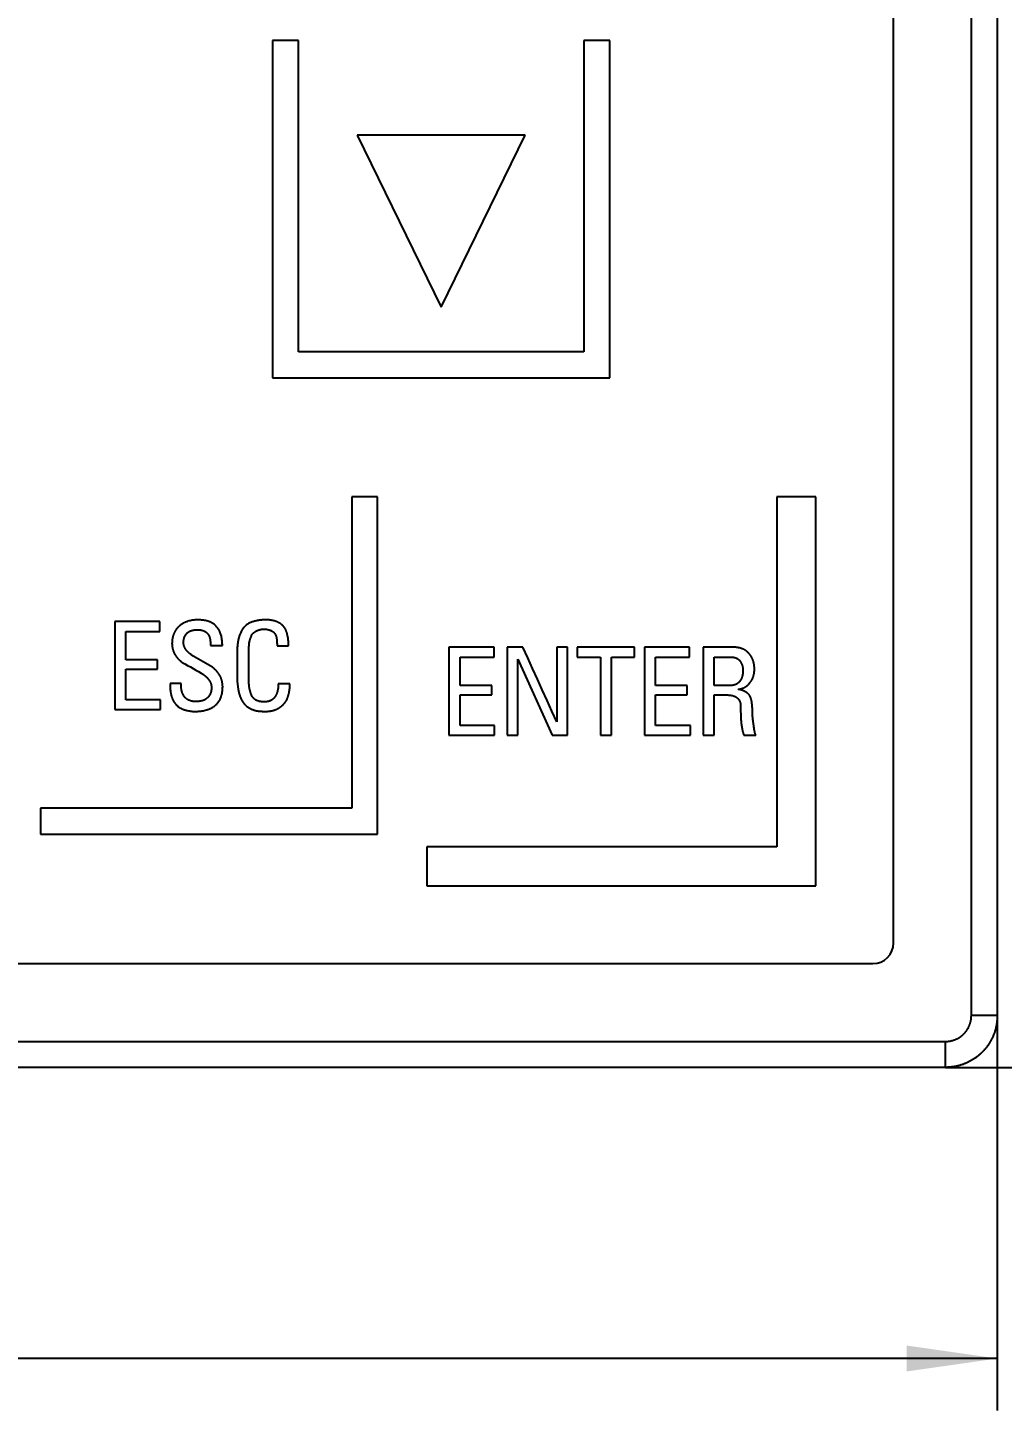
# Model space of a CAD drawing. Extents: x 0 to 594, y 0 to 420.
# Drawn here: x 252.6 to 290.2, y 218.3 to 271.6 of the extents above; entities that cross this region are included whole.
import ezdxf
from ezdxf.enums import TextEntityAlignment as Align

# ---------------------------------------------------------------- set-up
doc = ezdxf.new("R2010")
doc.units = 0
doc.header["$LTSCALE"] = 32.67
for name, color, linetype in [('10000_FRONT', 7, 'CONTINUOUS'), ('10100_DIM_FRONT', 7, 'CONTINUOUS'), ('10500_FRONT_LABELING', 7, 'CONTINUOUS')]:
    doc.layers.add(name, color=color, linetype=linetype)
doc.dimstyles.get("Standard").update_dxf_attribs({"dimtxt": 2.5, "dimasz": 2.5, "dimexe": 1.25, "dimexo": 0.625, "dimtad": 1, "dimcen": 2.5, "dimazin": 3, "dimtfac": 1, "dimtmove": 0, "dimatfit": 3})

# ---------------------------------------------------------------- blocks, each defined once
blk = doc.blocks.new('*D0')
at = {"layer": '10100_DIM_FRONT', "color": 7, "linetype": 'CONTINUOUS'}
for p, q in [((161.826, 233.52), (161.826, 218.291)), ((290.026, 233.52), (290.026, 218.291)), ((161.826, 220.291), (225.926, 220.291)), ((290.026, 220.291), (225.926, 220.291))]:
    blk.add_line(p, q, dxfattribs=at)
for points in [[(165.326, 220.791), (161.826, 220.291), (165.326, 219.791)], [(286.526, 219.791), (290.026, 220.291), (286.526, 220.791)]]:
    blk.add_solid(points, dxfattribs=at)
blk.add_text('128,2', height=3.5, dxfattribs=at).set_placement((221.236, 221.166), (233.486, 221.166), align=Align.FIT)
blk = doc.blocks.new('*D1')
at = {"layer": '10100_DIM_FRONT', "color": 7, "linetype": 'CONTINUOUS'}
for p, q in [((288.034, 317.52), (309.313, 317.52)), ((307.313, 317.52), (307.313, 274.52)), ((307.313, 231.52), (307.313, 274.52)), ((288.034, 231.52), (309.313, 231.52))]:
    blk.add_line(p, q, dxfattribs=at)
for points in [[(307.813, 314.02), (307.313, 317.52), (306.813, 314.02)], [(306.813, 235.02), (307.313, 231.52), (307.813, 235.02)]]:
    blk.add_solid(points, dxfattribs=at)
blk.add_text('86', height=3.5, rotation=90, dxfattribs=at).set_placement((306.438, 271.5), (306.438, 277), align=Align.FIT)

msp = doc.modelspace()

# ---------------------------------------------------------------- linework, layer by layer
at = {"layer": '10000_FRONT', "color": 7, "linetype": 'CONTINUOUS'}
for p, q in [((289.026, 233.52), (289.026, 315.52)), ((290.026, 315.52), (290.026, 233.52)), ((286.026, 236.32), (286.026, 312.72)), ((262.076, 271.12), (262.076, 258.12)), ((263.076, 271.12), (262.076, 271.12)), ((263.076, 259.12), (263.076, 271.12)), ((274.076, 271.12), (274.076, 259.12)), ((275.076, 271.12), (274.076, 271.12)), ((275.076, 258.12), (275.076, 271.12)), ((265.341, 267.47), (268.576, 260.84)), ((271.811, 267.47), (265.341, 267.47)), ((268.576, 260.84), (271.811, 267.47)), ((274.076, 259.12), (263.076, 259.12)), ((262.076, 258.12), (275.076, 258.12)), ((265.126, 253.52), (265.126, 241.52)), ((266.126, 253.52), (265.126, 253.52)), ((266.126, 240.52), (266.126, 253.52)), ((281.526, 253.52), (281.526, 240.02)), ((283.026, 253.52), (281.526, 253.52)), ((283.026, 238.52), (283.026, 253.52)), ((253.126, 241.52), (253.126, 240.52)), ((265.126, 241.52), (253.126, 241.52)), ((253.126, 240.52), (266.126, 240.52)), ((268.026, 240.02), (268.026, 238.52)), ((281.526, 240.02), (268.026, 240.02)), ((268.026, 238.52), (283.026, 238.52)), ((166.626, 235.52), (285.226, 235.52)), ((290.026, 233.52), (289.026, 233.52)), ((163.818, 232.52), (288.034, 232.52)), ((288.034, 231.52), (288.034, 232.52)), ((288.034, 231.52), (163.818, 231.52))]:
    msp.add_line(p, q, dxfattribs=at)
for points in [[(290.026, 233.52), (290.026, 233.493), (290.026, 233.467), (290.025, 233.44), (290.023, 233.414), (290.022, 233.387), (290.02, 233.361), (290.018, 233.335), (290.015, 233.308), (290.012, 233.282), (290.009, 233.256), (290.005, 233.23), (290.001, 233.204), (289.997, 233.178), (289.992, 233.152), (289.987, 233.126), (289.982, 233.1), (289.976, 233.074), (289.97, 233.048), (289.964, 233.022), (289.957, 232.996), (289.95, 232.971), (289.943, 232.946), (289.935, 232.92), (289.927, 232.895), (289.919, 232.87), (289.91, 232.846), (289.901, 232.821), (289.892, 232.796), (289.882, 232.772), (289.872, 232.748), (289.862, 232.724), (289.852, 232.7), (289.841, 232.676), (289.83, 232.652), (289.818, 232.628), (289.806, 232.605), (289.794, 232.582), (289.782, 232.558), (289.769, 232.535), (289.756, 232.512), (289.742, 232.489), (289.729, 232.467), (289.715, 232.444), (289.7, 232.422), (289.686, 232.4), (289.671, 232.378), (289.656, 232.356), (289.64, 232.335), (289.625, 232.314), (289.609, 232.293), (289.592, 232.272), (289.576, 232.252), (289.559, 232.232), (289.542, 232.212), (289.525, 232.192), (289.508, 232.172), (289.49, 232.153), (289.472, 232.134), (289.454, 232.115), (289.435, 232.097), (289.416, 232.078), (289.397, 232.06), (289.378, 232.042), (289.358, 232.024), (289.339, 232.007), (289.319, 231.99), (289.298, 231.973), (289.278, 231.956), (289.257, 231.94), (289.236, 231.923), (289.215, 231.908), (289.193, 231.892), (289.172, 231.877), (289.15, 231.862), (289.128, 231.847), (289.106, 231.833), (289.084, 231.819), (289.062, 231.805), (289.039, 231.792), (289.016, 231.779), (288.993, 231.766), (288.97, 231.754), (288.947, 231.741), (288.924, 231.729), (288.9, 231.718), (288.877, 231.707), (288.853, 231.696), (288.829, 231.685), (288.804, 231.675), (288.78, 231.665), (288.755, 231.655), (288.731, 231.645), (288.706, 231.636), (288.681, 231.628), (288.656, 231.619), (288.63, 231.611), (288.605, 231.603), (288.58, 231.596), (288.554, 231.589), (288.529, 231.582), (288.503, 231.576), (288.478, 231.57), (288.452, 231.564), (288.427, 231.559), (288.401, 231.554), (288.375, 231.549), (288.349, 231.545), (288.323, 231.541), (288.297, 231.537), (288.271, 231.534), (288.245, 231.531), (288.219, 231.528), (288.193, 231.526), (288.167, 231.524), (288.14, 231.523), (288.114, 231.521), (288.087, 231.52), (288.061, 231.52), (288.034, 231.52)], [(288.034, 232.52), (288.048, 232.52), (288.062, 232.52), (288.075, 232.521), (288.089, 232.521), (288.103, 232.522), (288.116, 232.523), (288.13, 232.524), (288.143, 232.526), (288.157, 232.527), (288.17, 232.529), (288.184, 232.531), (288.197, 232.533), (288.21, 232.535), (288.224, 232.538), (288.237, 232.541), (288.25, 232.543), (288.263, 232.547), (288.276, 232.55), (288.29, 232.553), (288.303, 232.557), (288.316, 232.561), (288.329, 232.564), (288.342, 232.569), (288.355, 232.573), (288.368, 232.578), (288.381, 232.582), (288.393, 232.587), (288.406, 232.592), (288.419, 232.597), (288.431, 232.603), (288.444, 232.608), (288.456, 232.614), (288.468, 232.62), (288.48, 232.626), (288.492, 232.632), (288.504, 232.638), (288.516, 232.645), (288.528, 232.652), (288.54, 232.658), (288.551, 232.665), (288.563, 232.673), (288.574, 232.68), (288.585, 232.687), (288.597, 232.695), (288.608, 232.703), (288.619, 232.711), (288.63, 232.719), (288.641, 232.727), (288.652, 232.736), (288.662, 232.744), (288.673, 232.753), (288.683, 232.762), (288.693, 232.771), (288.703, 232.78), (288.713, 232.789), (288.723, 232.799), (288.733, 232.808), (288.742, 232.818), (288.752, 232.828), (288.761, 232.838), (288.77, 232.848), (288.779, 232.858), (288.788, 232.868), (288.797, 232.878), (288.805, 232.889), (288.814, 232.9), (288.822, 232.91), (288.83, 232.921), (288.838, 232.932), (288.846, 232.943), (288.854, 232.955), (288.861, 232.966), (288.869, 232.977), (288.876, 232.989), (288.883, 233.001), (288.89, 233.013), (288.897, 233.024), (288.903, 233.036), (288.91, 233.048), (288.916, 233.06), (288.922, 233.072), (288.928, 233.085), (288.934, 233.097), (288.939, 233.109), (288.945, 233.122), (288.95, 233.134), (288.955, 233.147), (288.96, 233.159), (288.965, 233.172), (288.969, 233.185), (288.974, 233.198), (288.978, 233.211), (288.982, 233.224), (288.986, 233.237), (288.99, 233.25), (288.993, 233.263), (288.997, 233.276), (289, 233.289), (289.003, 233.303), (289.006, 233.316), (289.008, 233.33), (289.011, 233.343), (289.013, 233.357), (289.015, 233.37), (289.017, 233.384), (289.019, 233.397), (289.02, 233.411), (289.022, 233.424), (289.023, 233.438), (289.024, 233.451), (289.025, 233.465), (289.025, 233.479), (289.026, 233.492), (289.026, 233.506), (289.026, 233.52)]]:
    msp.add_lwpolyline(points, dxfattribs=at)
msp.add_arc((285.226, 236.32), 0.8, 270, 360, dxfattribs=at)
at = {"layer": '10500_FRONT_LABELING', "color": 7, "linetype": 'CONTINUOUS'}
for p, q in [((255.984, 248.715), (255.984, 245.324)), ((257.723, 248.715), (255.984, 248.715)), ((257.723, 248.334), (257.723, 248.715)), ((256.415, 247.242), (256.415, 248.334)), ((256.415, 248.334), (257.723, 248.334)), ((259.679, 247.788), (260.136, 247.788)), ((260.708, 247.547), (260.708, 246.594)), ((261.152, 246.543), (261.152, 247.445)), ((262.245, 247.775), (262.689, 247.775)), ((268.874, 247.724), (268.874, 244.334)), ((270.614, 247.724), (268.874, 247.724)), ((270.614, 247.344), (270.614, 247.724)), ((271.122, 247.724), (271.122, 244.334)), ((271.731, 247.724), (271.122, 247.724)), ((273.04, 247.724), (273.04, 244.842)), ((273.446, 247.724), (273.04, 247.724)), ((273.446, 244.334), (273.446, 247.724)), ((273.827, 247.724), (273.827, 247.344)), ((276.037, 247.724), (273.827, 247.724)), ((276.037, 247.344), (276.037, 247.724)), ((276.418, 247.724), (276.418, 244.334)), ((278.158, 247.724), (276.418, 247.724)), ((278.158, 247.344), (278.158, 247.724)), ((278.679, 247.724), (278.679, 244.334)), ((279.846, 247.724), (278.679, 247.724)), ((257.635, 247.242), (256.415, 247.242)), ((257.635, 246.874), (257.635, 247.242)), ((259.755, 246.95), (259.031, 247.369)), ((269.306, 246.251), (269.306, 247.344)), ((269.306, 247.344), (270.614, 247.344)), ((271.528, 244.334), (271.528, 247.267)), ((271.528, 247.267), (272.862, 244.334)), ((273.827, 247.344), (274.716, 247.344)), ((274.716, 247.344), (274.716, 244.334)), ((275.148, 244.334), (275.148, 247.344)), ((275.148, 247.344), (276.037, 247.344)), ((276.849, 246.251), (276.849, 247.344)), ((276.849, 247.344), (278.158, 247.344)), ((279.11, 246.251), (279.11, 247.344)), ((279.11, 247.344), (279.758, 247.344)), ((256.415, 245.692), (256.415, 246.874)), ((256.415, 246.874), (257.635, 246.874)), ((258.549, 246.327), (258.117, 246.327)), ((258.549, 246.226), (258.549, 246.327)), ((262.739, 246.315), (262.295, 246.315)), ((270.525, 246.251), (269.306, 246.251)), ((269.306, 244.702), (269.306, 245.883)), ((269.306, 245.883), (270.525, 245.883)), ((270.525, 245.883), (270.525, 246.251)), ((278.069, 246.251), (276.849, 246.251)), ((276.849, 244.702), (276.849, 245.883)), ((276.849, 245.883), (278.069, 245.883)), ((278.069, 245.883), (278.069, 246.251)), ((279.758, 246.251), (279.11, 246.251)), ((279.11, 244.334), (279.11, 245.883)), ((279.11, 245.883), (279.605, 245.883)), ((255.984, 245.324), (257.749, 245.324)), ((257.749, 245.692), (256.415, 245.692)), ((257.749, 245.324), (257.749, 245.692)), ((268.874, 244.334), (270.639, 244.334)), ((270.639, 244.702), (269.306, 244.702)), ((270.639, 244.334), (270.639, 244.702)), ((271.122, 244.334), (271.528, 244.334)), ((272.862, 244.334), (273.446, 244.334)), ((274.716, 244.334), (275.148, 244.334)), ((276.418, 244.334), (278.196, 244.334)), ((278.196, 244.702), (276.849, 244.702)), ((278.196, 244.334), (278.196, 244.702)), ((278.679, 244.334), (279.11, 244.334)), ((280.253, 244.334), (280.71, 244.334))]:
    msp.add_line(p, q, dxfattribs=at)
for points in [[(258.472, 248.537), (258.462, 248.529), (258.452, 248.52), (258.443, 248.51), (258.433, 248.501), (258.424, 248.492), (258.415, 248.482), (258.405, 248.472), (258.397, 248.462), (258.388, 248.452), (258.379, 248.441), (258.371, 248.431), (258.363, 248.42), (258.355, 248.409), (258.347, 248.398), (258.339, 248.387), (258.332, 248.376), (258.324, 248.365), (258.317, 248.353), (258.31, 248.341), (258.304, 248.33), (258.297, 248.318), (258.291, 248.306), (258.285, 248.294), (258.279, 248.282), (258.273, 248.27), (258.268, 248.257), (258.263, 248.245), (258.258, 248.232), (258.253, 248.22), (258.248, 248.207), (258.244, 248.194), (258.24, 248.182), (258.236, 248.169), (258.232, 248.156), (258.228, 248.143), (258.225, 248.13), (258.222, 248.117), (258.219, 248.104), (258.216, 248.091), (258.213, 248.078), (258.211, 248.064), (258.208, 248.051), (258.206, 248.038), (258.204, 248.025), (258.202, 248.011), (258.201, 247.998), (258.199, 247.985), (258.198, 247.971), (258.197, 247.958), (258.196, 247.944), (258.195, 247.931), (258.195, 247.918), (258.194, 247.904), (258.194, 247.891), (258.193, 247.864)], [(260.136, 247.788), (260.136, 247.828), (260.135, 247.868), (260.133, 247.908), (260.13, 247.948), (260.126, 247.987), (260.121, 248.027), (260.114, 248.066), (260.107, 248.106), (260.098, 248.145), (260.088, 248.183), (260.077, 248.221), (260.064, 248.259), (260.057, 248.278), (260.05, 248.296), (260.042, 248.315), (260.034, 248.333), (260.026, 248.351), (260.017, 248.369), (260.007, 248.386), (259.998, 248.403), (259.987, 248.42), (259.977, 248.437), (259.965, 248.454), (259.954, 248.47), (259.941, 248.485), (259.929, 248.501), (259.916, 248.516), (259.902, 248.53), (259.888, 248.545), (259.874, 248.559), (259.86, 248.572), (259.845, 248.586), (259.83, 248.598), (259.814, 248.611), (259.798, 248.622), (259.782, 248.634), (259.765, 248.644), (259.748, 248.655), (259.731, 248.664), (259.713, 248.674), (259.695, 248.683), (259.677, 248.691), (259.659, 248.699), (259.64, 248.706), (259.622, 248.713), (259.603, 248.72), (259.584, 248.726), (259.565, 248.732), (259.546, 248.737), (259.527, 248.742), (259.488, 248.751), (259.449, 248.758), (259.409, 248.765), (259.37, 248.77), (259.33, 248.773), (259.291, 248.776), (259.251, 248.778), (259.211, 248.779), (259.171, 248.778), (259.132, 248.777), (259.092, 248.775), (259.052, 248.772), (259.013, 248.768), (258.974, 248.763), (258.934, 248.756), (258.895, 248.748), (258.857, 248.739), (258.818, 248.728), (258.799, 248.722), (258.78, 248.716), (258.762, 248.709), (258.743, 248.702), (258.725, 248.695), (258.706, 248.687), (258.688, 248.679), (258.67, 248.67), (258.653, 248.661), (258.635, 248.651), (258.618, 248.642), (258.601, 248.631), (258.584, 248.621), (258.567, 248.61), (258.551, 248.599), (258.535, 248.587), (258.519, 248.575), (258.503, 248.563), (258.488, 248.55), (258.472, 248.537)], [(261.8, 248.779), (261.77, 248.778), (261.739, 248.778), (261.708, 248.777), (261.677, 248.775), (261.647, 248.773), (261.616, 248.77), (261.585, 248.767), (261.555, 248.763), (261.524, 248.758), (261.494, 248.753), (261.464, 248.747), (261.434, 248.741), (261.404, 248.734), (261.374, 248.726), (261.344, 248.717), (261.315, 248.708), (261.286, 248.697), (261.258, 248.686), (261.229, 248.674), (261.201, 248.661), (261.174, 248.647), (261.147, 248.633), (261.121, 248.617), (261.095, 248.6), (261.07, 248.583), (261.045, 248.564), (261.033, 248.555), (261.022, 248.545), (261.01, 248.535), (260.999, 248.524), (260.988, 248.513), (260.978, 248.502), (260.968, 248.491), (260.958, 248.479), (260.939, 248.455), (260.921, 248.43), (260.903, 248.404), (260.887, 248.378), (260.872, 248.352), (260.857, 248.325), (260.844, 248.297), (260.831, 248.269), (260.819, 248.241), (260.808, 248.212), (260.798, 248.183), (260.788, 248.154), (260.779, 248.125), (260.771, 248.095), (260.763, 248.065), (260.756, 248.036), (260.749, 248.006), (260.743, 247.975), (260.738, 247.945), (260.733, 247.915), (260.729, 247.884), (260.725, 247.854), (260.721, 247.823), (260.718, 247.792), (260.715, 247.762), (260.713, 247.731), (260.711, 247.7), (260.71, 247.67), (260.709, 247.639), (260.708, 247.608), (260.708, 247.547)], [(262.498, 248.525), (262.489, 248.535), (262.48, 248.545), (262.471, 248.555), (262.461, 248.564), (262.451, 248.574), (262.441, 248.583), (262.431, 248.592), (262.42, 248.601), (262.41, 248.609), (262.399, 248.618), (262.388, 248.626), (262.376, 248.633), (262.365, 248.641), (262.353, 248.648), (262.341, 248.656), (262.329, 248.663), (262.317, 248.669), (262.305, 248.676), (262.293, 248.682), (262.28, 248.688), (262.268, 248.694), (262.255, 248.7), (262.243, 248.705), (262.23, 248.71), (262.217, 248.715), (262.204, 248.72), (262.191, 248.724), (262.178, 248.728), (262.165, 248.733), (262.152, 248.736), (262.139, 248.74), (262.125, 248.743), (262.112, 248.747), (262.099, 248.75), (262.085, 248.753), (262.072, 248.755), (262.059, 248.758), (262.045, 248.76), (262.032, 248.762), (262.018, 248.764), (262.005, 248.766), (261.991, 248.768), (261.964, 248.771), (261.937, 248.774), (261.909, 248.775), (261.882, 248.777), (261.855, 248.778), (261.828, 248.778), (261.8, 248.779)], [(262.689, 247.775), (262.689, 247.803), (262.689, 247.831), (262.688, 247.859), (262.687, 247.887), (262.686, 247.915), (262.684, 247.943), (262.682, 247.971), (262.679, 247.999), (262.677, 248.027), (262.673, 248.055), (262.669, 248.083), (262.665, 248.11), (262.66, 248.138), (262.655, 248.166), (262.648, 248.193), (262.645, 248.207), (262.642, 248.221), (262.638, 248.235), (262.634, 248.248), (262.63, 248.262), (262.626, 248.276), (262.622, 248.289), (262.618, 248.303), (262.613, 248.316), (262.608, 248.329), (262.603, 248.343), (262.598, 248.356), (262.592, 248.369), (262.586, 248.382), (262.581, 248.395), (262.574, 248.407), (262.568, 248.42), (262.561, 248.432), (262.554, 248.444), (262.547, 248.456), (262.54, 248.468), (262.532, 248.48), (262.524, 248.491), (262.516, 248.503), (262.507, 248.514), (262.498, 248.525)], [(258.638, 247.902), (258.638, 247.91), (258.638, 247.918), (258.638, 247.926), (258.638, 247.934), (258.639, 247.942), (258.639, 247.95), (258.64, 247.957), (258.641, 247.965), (258.641, 247.973), (258.642, 247.981), (258.643, 247.989), (258.644, 247.997), (258.645, 248.004), (258.647, 248.012), (258.648, 248.02), (258.65, 248.028), (258.651, 248.035), (258.653, 248.043), (258.655, 248.051), (258.657, 248.058), (258.659, 248.066), (258.661, 248.074), (258.663, 248.081), (258.665, 248.089), (258.668, 248.096), (258.671, 248.103), (258.673, 248.111), (258.676, 248.118), (258.679, 248.125), (258.682, 248.133), (258.686, 248.14), (258.689, 248.147), (258.692, 248.154), (258.696, 248.161), (258.7, 248.168), (258.704, 248.175), (258.708, 248.182), (258.712, 248.188), (258.716, 248.195), (258.72, 248.202), (258.725, 248.208), (258.729, 248.215), (258.734, 248.221), (258.739, 248.227), (258.744, 248.233), (258.748, 248.24), (258.754, 248.246), (258.759, 248.252), (258.764, 248.257), (258.769, 248.263), (258.775, 248.269), (258.78, 248.275), (258.786, 248.28), (258.792, 248.285), (258.797, 248.291), (258.803, 248.296)], [(258.803, 248.296), (258.809, 248.3), (258.814, 248.304), (258.82, 248.307), (258.825, 248.311), (258.831, 248.314), (258.837, 248.318), (258.842, 248.321), (258.848, 248.324), (258.854, 248.328), (258.86, 248.331), (258.866, 248.334), (258.872, 248.337), (258.878, 248.34), (258.884, 248.342), (258.89, 248.345), (258.897, 248.348), (258.903, 248.35), (258.909, 248.353), (258.915, 248.355), (258.922, 248.358), (258.928, 248.36), (258.934, 248.362), (258.941, 248.364), (258.947, 248.366), (258.954, 248.368), (258.96, 248.37), (258.973, 248.374), (258.986, 248.377), (258.999, 248.38), (259.013, 248.383), (259.026, 248.386), (259.039, 248.388), (259.052, 248.39), (259.066, 248.392), (259.079, 248.393), (259.092, 248.395), (259.105, 248.396), (259.119, 248.397), (259.132, 248.397), (259.145, 248.397), (259.159, 248.398)], [(259.159, 248.398), (259.175, 248.397), (259.192, 248.397), (259.209, 248.397), (259.225, 248.396), (259.242, 248.395), (259.259, 248.394), (259.267, 248.393), (259.275, 248.392), (259.284, 248.391), (259.292, 248.39), (259.3, 248.389), (259.308, 248.387), (259.317, 248.386), (259.325, 248.384), (259.333, 248.383), (259.341, 248.381), (259.349, 248.379), (259.357, 248.377), (259.365, 248.375), (259.373, 248.373), (259.381, 248.37), (259.389, 248.368), (259.397, 248.365), (259.405, 248.362), (259.413, 248.359), (259.421, 248.356), (259.429, 248.352), (259.436, 248.349), (259.444, 248.345), (259.452, 248.341), (259.459, 248.337), (259.466, 248.333), (259.474, 248.329), (259.481, 248.324), (259.488, 248.32), (259.495, 248.315), (259.502, 248.31), (259.509, 248.305), (259.515, 248.3), (259.522, 248.294), (259.528, 248.289), (259.534, 248.283), (259.54, 248.277), (259.546, 248.271), (259.552, 248.265), (259.557, 248.259), (259.563, 248.253), (259.568, 248.246), (259.573, 248.239), (259.578, 248.233)], [(259.578, 248.233), (259.583, 248.226), (259.588, 248.22), (259.593, 248.213), (259.597, 248.206), (259.602, 248.199), (259.606, 248.192), (259.61, 248.185), (259.614, 248.178), (259.618, 248.17), (259.622, 248.163), (259.625, 248.155), (259.628, 248.148), (259.631, 248.14), (259.634, 248.132), (259.637, 248.124), (259.64, 248.116), (259.643, 248.108), (259.645, 248.1), (259.647, 248.092), (259.65, 248.084), (259.652, 248.076), (259.654, 248.068), (259.656, 248.059), (259.657, 248.051), (259.661, 248.035), (259.664, 248.018), (259.666, 248.002), (259.669, 247.986), (259.671, 247.969), (259.672, 247.953), (259.674, 247.936), (259.675, 247.92), (259.676, 247.903), (259.677, 247.887), (259.678, 247.871), (259.678, 247.854), (259.678, 247.838), (259.679, 247.821), (259.679, 247.788)], [(261.177, 247.915), (261.182, 247.932), (261.187, 247.95), (261.192, 247.967), (261.197, 247.985), (261.202, 248.002), (261.207, 248.019), (261.213, 248.037), (261.218, 248.054), (261.224, 248.071), (261.23, 248.088), (261.236, 248.105), (261.242, 248.122), (261.248, 248.139), (261.254, 248.156)], [(261.254, 248.156), (261.255, 248.16), (261.256, 248.163), (261.257, 248.167), (261.258, 248.17), (261.259, 248.173), (261.26, 248.177), (261.262, 248.18), (261.263, 248.183), (261.265, 248.187), (261.266, 248.19), (261.268, 248.193), (261.27, 248.196), (261.271, 248.2), (261.273, 248.203), (261.275, 248.206), (261.277, 248.209), (261.279, 248.212), (261.281, 248.215), (261.283, 248.218), (261.285, 248.221), (261.287, 248.224), (261.289, 248.227), (261.292, 248.23), (261.294, 248.233), (261.296, 248.235), (261.299, 248.238), (261.301, 248.241), (261.303, 248.244), (261.306, 248.247), (261.308, 248.249), (261.311, 248.252), (261.314, 248.254), (261.316, 248.257), (261.319, 248.26), (261.324, 248.265), (261.33, 248.27), (261.335, 248.274), (261.34, 248.279), (261.346, 248.283), (261.352, 248.288), (261.357, 248.292), (261.363, 248.296), (261.369, 248.301), (261.375, 248.305), (261.381, 248.309)], [(261.381, 248.309), (261.387, 248.313), (261.392, 248.317), (261.398, 248.321), (261.404, 248.325), (261.41, 248.329), (261.416, 248.333), (261.423, 248.337), (261.429, 248.34), (261.435, 248.344), (261.441, 248.347), (261.448, 248.351), (261.454, 248.354), (261.461, 248.357), (261.467, 248.361), (261.474, 248.364), (261.48, 248.367), (261.487, 248.37), (261.494, 248.373), (261.5, 248.375), (261.507, 248.378), (261.514, 248.381), (261.521, 248.383), (261.527, 248.386), (261.534, 248.388), (261.541, 248.39), (261.548, 248.393), (261.555, 248.395), (261.562, 248.397), (261.569, 248.399), (261.576, 248.401), (261.583, 248.402), (261.59, 248.404), (261.597, 248.406), (261.605, 248.407), (261.612, 248.409), (261.619, 248.41), (261.633, 248.413), (261.647, 248.415), (261.662, 248.417), (261.676, 248.419), (261.69, 248.42), (261.704, 248.421), (261.719, 248.422), (261.733, 248.423), (261.747, 248.423), (261.762, 248.423)], [(261.762, 248.423), (261.769, 248.423), (261.777, 248.423), (261.784, 248.422), (261.791, 248.422), (261.799, 248.422), (261.806, 248.421), (261.814, 248.42), (261.821, 248.419), (261.828, 248.418), (261.836, 248.417), (261.843, 248.416), (261.85, 248.415), (261.858, 248.414), (261.865, 248.412), (261.872, 248.411), (261.88, 248.409), (261.887, 248.407), (261.894, 248.406), (261.901, 248.404), (261.908, 248.402), (261.916, 248.4), (261.923, 248.398), (261.93, 248.396), (261.937, 248.394), (261.944, 248.392), (261.951, 248.389), (261.958, 248.387)], [(261.958, 248.387), (261.972, 248.382), (261.979, 248.38), (261.987, 248.377), (261.994, 248.374), (262.001, 248.372), (262.008, 248.369), (262.015, 248.366), (262.022, 248.362), (262.029, 248.359), (262.036, 248.356), (262.043, 248.352), (262.05, 248.349), (262.056, 248.345), (262.063, 248.341), (262.069, 248.337), (262.073, 248.335), (262.076, 248.333), (262.079, 248.33), (262.082, 248.328), (262.085, 248.326), (262.088, 248.324), (262.091, 248.322), (262.094, 248.319), (262.097, 248.317), (262.1, 248.314), (262.103, 248.312), (262.106, 248.31), (262.109, 248.307), (262.112, 248.304), (262.115, 248.302), (262.118, 248.299), (262.12, 248.297), (262.123, 248.294), (262.126, 248.291), (262.128, 248.288), (262.131, 248.285), (262.133, 248.283), (262.136, 248.28), (262.138, 248.277), (262.14, 248.274), (262.143, 248.271)], [(262.143, 248.271), (262.145, 248.268), (262.148, 248.266), (262.15, 248.263), (262.153, 248.26), (262.155, 248.258), (262.157, 248.255), (262.159, 248.252), (262.162, 248.249), (262.164, 248.247), (262.166, 248.244), (262.168, 248.241), (262.17, 248.238), (262.172, 248.235), (262.174, 248.232), (262.176, 248.229), (262.177, 248.226), (262.179, 248.223), (262.181, 248.219), (262.183, 248.216), (262.184, 248.213), (262.186, 248.21), (262.188, 248.207), (262.189, 248.203), (262.191, 248.2), (262.192, 248.197), (262.194, 248.193), (262.195, 248.19), (262.197, 248.187), (262.198, 248.183), (262.2, 248.18), (262.202, 248.173), (262.205, 248.166), (262.207, 248.16), (262.209, 248.153), (262.212, 248.146), (262.214, 248.139), (262.216, 248.132), (262.217, 248.125), (262.219, 248.118)], [(262.219, 248.118), (262.222, 248.106), (262.224, 248.094), (262.226, 248.082), (262.228, 248.07), (262.229, 248.058), (262.231, 248.045), (262.232, 248.033), (262.234, 248.021), (262.235, 248.009), (262.236, 247.996), (262.237, 247.984), (262.238, 247.972), (262.239, 247.96), (262.24, 247.947), (262.241, 247.923), (262.242, 247.898), (262.243, 247.874), (262.244, 247.849), (262.244, 247.824), (262.245, 247.8), (262.245, 247.775)], [(258.193, 247.864), (258.193, 247.849), (258.194, 247.834), (258.195, 247.819), (258.196, 247.803), (258.197, 247.788), (258.198, 247.773), (258.2, 247.758), (258.202, 247.743), (258.205, 247.728), (258.207, 247.713), (258.21, 247.698), (258.213, 247.683), (258.217, 247.668), (258.221, 247.653), (258.225, 247.638), (258.229, 247.623), (258.233, 247.608), (258.238, 247.594), (258.243, 247.579), (258.249, 247.565), (258.254, 247.551), (258.26, 247.536), (258.266, 247.522), (258.273, 247.508), (258.279, 247.495), (258.286, 247.481), (258.293, 247.467), (258.301, 247.454), (258.308, 247.441), (258.316, 247.428), (258.324, 247.415), (258.333, 247.402), (258.341, 247.389), (258.35, 247.377), (258.359, 247.365), (258.368, 247.352), (258.378, 247.34), (258.387, 247.328), (258.397, 247.317), (258.407, 247.305), (258.417, 247.294), (258.428, 247.282), (258.438, 247.271), (258.449, 247.26), (258.46, 247.25), (258.471, 247.239), (258.482, 247.228), (258.493, 247.218), (258.504, 247.208), (258.516, 247.198), (258.527, 247.188), (258.539, 247.178), (258.551, 247.168), (258.563, 247.159), (258.575, 247.15), (258.587, 247.14)], [(259.031, 247.369), (259.01, 247.382), (258.99, 247.395), (258.969, 247.409), (258.949, 247.423), (258.929, 247.437), (258.909, 247.452), (258.899, 247.459), (258.889, 247.467), (258.88, 247.474), (258.87, 247.482), (258.861, 247.49), (258.852, 247.498), (258.842, 247.506), (258.833, 247.515), (258.824, 247.523), (258.815, 247.532), (258.807, 247.54), (258.798, 247.549), (258.79, 247.558), (258.781, 247.567), (258.773, 247.576), (258.765, 247.586), (258.757, 247.596), (258.75, 247.605), (258.742, 247.615), (258.735, 247.625), (258.728, 247.636), (258.721, 247.646), (258.714, 247.657), (258.708, 247.667), (258.702, 247.678), (258.696, 247.689), (258.69, 247.7), (258.684, 247.712), (258.679, 247.723), (258.674, 247.734), (258.669, 247.746), (258.665, 247.758), (258.661, 247.769), (258.657, 247.781), (258.653, 247.793), (258.65, 247.805), (258.647, 247.817), (258.645, 247.829), (258.643, 247.841), (258.641, 247.854), (258.64, 247.866), (258.639, 247.878), (258.638, 247.89), (258.638, 247.902)], [(261.152, 247.445), (261.152, 247.479), (261.152, 247.512), (261.153, 247.546), (261.154, 247.579), (261.155, 247.613), (261.157, 247.647), (261.158, 247.68), (261.16, 247.714), (261.162, 247.747), (261.165, 247.781), (261.168, 247.814), (261.171, 247.848), (261.174, 247.881), (261.177, 247.915)], [(273.04, 244.842), (272.851, 245.253), (272.664, 245.664), (272.477, 246.076), (272.29, 246.488), (272.104, 246.9), (271.918, 247.312), (271.731, 247.724)], [(280.469, 247.458), (280.462, 247.467), (280.454, 247.477), (280.445, 247.486), (280.437, 247.496), (280.428, 247.505), (280.42, 247.514), (280.411, 247.522), (280.402, 247.531), (280.392, 247.539), (280.383, 247.548), (280.373, 247.556), (280.363, 247.564), (280.353, 247.571), (280.343, 247.579), (280.333, 247.586), (280.323, 247.593), (280.312, 247.6), (280.302, 247.607), (280.291, 247.614), (280.28, 247.62), (280.269, 247.626), (280.258, 247.632), (280.247, 247.638), (280.236, 247.644), (280.224, 247.649), (280.213, 247.655), (280.201, 247.66), (280.19, 247.664), (280.178, 247.669), (280.166, 247.673), (280.154, 247.677), (280.142, 247.681), (280.13, 247.685), (280.118, 247.689), (280.106, 247.692), (280.094, 247.695), (280.082, 247.698), (280.07, 247.701), (280.058, 247.704), (280.045, 247.706), (280.033, 247.709), (280.021, 247.711), (280.008, 247.713), (279.996, 247.714), (279.984, 247.716), (279.971, 247.718), (279.959, 247.719), (279.946, 247.72), (279.934, 247.721), (279.921, 247.722), (279.909, 247.723), (279.896, 247.723), (279.871, 247.724), (279.846, 247.724)], [(280.66, 246.874), (280.659, 246.896), (280.659, 246.918), (280.658, 246.941), (280.656, 246.963), (280.655, 246.985), (280.652, 247.008), (280.65, 247.03), (280.647, 247.052), (280.645, 247.063), (280.643, 247.074), (280.641, 247.085), (280.639, 247.096), (280.637, 247.107), (280.634, 247.118), (280.632, 247.129), (280.629, 247.14), (280.626, 247.151), (280.623, 247.162), (280.62, 247.172), (280.617, 247.183), (280.614, 247.194), (280.61, 247.204), (280.607, 247.215), (280.603, 247.226), (280.599, 247.236), (280.595, 247.247), (280.59, 247.257), (280.586, 247.267), (280.581, 247.278), (280.577, 247.288), (280.572, 247.298), (280.567, 247.308), (280.562, 247.318), (280.557, 247.328), (280.551, 247.338), (280.546, 247.348), (280.54, 247.357), (280.534, 247.367), (280.528, 247.376), (280.522, 247.386), (280.516, 247.395), (280.51, 247.404), (280.503, 247.414), (280.497, 247.423), (280.49, 247.432), (280.483, 247.44), (280.476, 247.449), (280.469, 247.458)], [(258.587, 247.14), (258.693, 247.082), (258.798, 247.023), (258.904, 246.963), (259.009, 246.903), (259.114, 246.842), (259.219, 246.782), (259.323, 246.721)], [(260.149, 246.201), (260.149, 246.216), (260.148, 246.232), (260.148, 246.247), (260.147, 246.263), (260.145, 246.279), (260.144, 246.294), (260.142, 246.31), (260.14, 246.325), (260.138, 246.341), (260.135, 246.356), (260.133, 246.372), (260.13, 246.387), (260.126, 246.403), (260.123, 246.418), (260.119, 246.433), (260.115, 246.449), (260.11, 246.464), (260.106, 246.479), (260.101, 246.494), (260.095, 246.509), (260.09, 246.523), (260.084, 246.538), (260.078, 246.553), (260.072, 246.567), (260.066, 246.581), (260.059, 246.595), (260.052, 246.609), (260.044, 246.623), (260.037, 246.637), (260.029, 246.651), (260.021, 246.664), (260.012, 246.677), (260.004, 246.69), (259.995, 246.703), (259.986, 246.716), (259.977, 246.729), (259.967, 246.742), (259.958, 246.754), (259.948, 246.766), (259.938, 246.778), (259.927, 246.79), (259.917, 246.802), (259.906, 246.813), (259.896, 246.825), (259.885, 246.836), (259.874, 246.847), (259.862, 246.858), (259.851, 246.869), (259.839, 246.88), (259.828, 246.89), (259.816, 246.901), (259.804, 246.911), (259.792, 246.921), (259.78, 246.931), (259.768, 246.94), (259.755, 246.95)], [(279.758, 247.344), (279.772, 247.344), (279.779, 247.343), (279.787, 247.343), (279.794, 247.343), (279.801, 247.342), (279.808, 247.342), (279.816, 247.341), (279.823, 247.34), (279.83, 247.34), (279.837, 247.339), (279.845, 247.338), (279.852, 247.337), (279.859, 247.336), (279.866, 247.334), (279.873, 247.333), (279.881, 247.331), (279.888, 247.33), (279.895, 247.328), (279.902, 247.326), (279.909, 247.324), (279.916, 247.322), (279.923, 247.32), (279.93, 247.318), (279.937, 247.315), (279.943, 247.313), (279.95, 247.31), (279.957, 247.307), (279.964, 247.304), (279.97, 247.301), (279.977, 247.298), (279.983, 247.294), (279.99, 247.291), (279.996, 247.287), (280.003, 247.283), (280.009, 247.28), (280.015, 247.276), (280.021, 247.271), (280.027, 247.267), (280.033, 247.263), (280.039, 247.258), (280.045, 247.254), (280.05, 247.249), (280.056, 247.244), (280.061, 247.239), (280.066, 247.234), (280.072, 247.229), (280.077, 247.224), (280.082, 247.218), (280.087, 247.213), (280.091, 247.207), (280.096, 247.202), (280.1, 247.196), (280.105, 247.19), (280.109, 247.184), (280.113, 247.178)], [(280.113, 247.178), (280.12, 247.167), (280.127, 247.156), (280.133, 247.145), (280.139, 247.134), (280.145, 247.122), (280.151, 247.11), (280.157, 247.099), (280.162, 247.087), (280.167, 247.075), (280.172, 247.063), (280.177, 247.051), (280.181, 247.039), (280.186, 247.026), (280.19, 247.014), (280.193, 247.001), (280.195, 246.995), (280.197, 246.989), (280.198, 246.983), (280.2, 246.976), (280.201, 246.97), (280.203, 246.964), (280.204, 246.957), (280.205, 246.951), (280.206, 246.945), (280.207, 246.938), (280.208, 246.932), (280.209, 246.926), (280.21, 246.919), (280.211, 246.913), (280.212, 246.9), (280.213, 246.887), (280.214, 246.874), (280.215, 246.861), (280.215, 246.848), (280.215, 246.836)], [(259.323, 246.721), (259.345, 246.708), (259.366, 246.695), (259.387, 246.681), (259.407, 246.667), (259.428, 246.653), (259.438, 246.645), (259.448, 246.638), (259.458, 246.63), (259.468, 246.622), (259.477, 246.614), (259.487, 246.606), (259.496, 246.598), (259.506, 246.59), (259.515, 246.581), (259.524, 246.573), (259.533, 246.564), (259.542, 246.555), (259.551, 246.546), (259.559, 246.537), (259.568, 246.528), (259.576, 246.518), (259.584, 246.509), (259.592, 246.499), (259.6, 246.489), (259.607, 246.479), (259.615, 246.469), (259.622, 246.458), (259.629, 246.448), (259.636, 246.437), (259.642, 246.426), (259.649, 246.415), (259.655, 246.404), (259.661, 246.393), (259.667, 246.381), (259.672, 246.37), (259.677, 246.358), (259.682, 246.346), (259.687, 246.334), (259.691, 246.322), (259.695, 246.31), (259.699, 246.298), (259.702, 246.286), (259.705, 246.274), (259.708, 246.262), (259.711, 246.25), (259.713, 246.237), (259.714, 246.225), (259.716, 246.212), (259.717, 246.2), (259.717, 246.188), (259.717, 246.175)], [(260.708, 246.594), (260.708, 246.543), (260.709, 246.492), (260.711, 246.441), (260.713, 246.39), (260.717, 246.339), (260.721, 246.288), (260.727, 246.237), (260.733, 246.186), (260.741, 246.136), (260.75, 246.085), (260.754, 246.06), (260.76, 246.035), (260.765, 246.01), (260.771, 245.985), (260.777, 245.96), (260.784, 245.936), (260.791, 245.911), (260.799, 245.886), (260.807, 245.862), (260.815, 245.838), (260.824, 245.814), (260.834, 245.79), (260.844, 245.766), (260.854, 245.743), (260.865, 245.72), (260.877, 245.697), (260.889, 245.674), (260.902, 245.652), (260.915, 245.63), (260.929, 245.609), (260.944, 245.588), (260.959, 245.567), (260.975, 245.547), (260.992, 245.528), (261.009, 245.509), (261.027, 245.491), (261.046, 245.474), (261.065, 245.457), (261.085, 245.441), (261.105, 245.425), (261.126, 245.41), (261.147, 245.396), (261.169, 245.382), (261.191, 245.369), (261.213, 245.357), (261.236, 245.346), (261.26, 245.336), (261.284, 245.326), (261.308, 245.317), (261.332, 245.309), (261.356, 245.301), (261.381, 245.294), (261.406, 245.288), (261.431, 245.282), (261.456, 245.277), (261.481, 245.272), (261.506, 245.268), (261.531, 245.264), (261.557, 245.261), (261.582, 245.258), (261.608, 245.255), (261.634, 245.253), (261.659, 245.252), (261.685, 245.25), (261.736, 245.249), (261.787, 245.248)], [(261.762, 245.616), (261.738, 245.617), (261.714, 245.617), (261.691, 245.618), (261.667, 245.62), (261.643, 245.623), (261.619, 245.626), (261.596, 245.63), (261.573, 245.634), (261.561, 245.637), (261.55, 245.64), (261.538, 245.643), (261.527, 245.647), (261.515, 245.65), (261.504, 245.654), (261.493, 245.658), (261.482, 245.662), (261.471, 245.667), (261.46, 245.672), (261.45, 245.677), (261.439, 245.683), (261.429, 245.688), (261.419, 245.694), (261.409, 245.701), (261.399, 245.707), (261.389, 245.714), (261.38, 245.721), (261.37, 245.729), (261.361, 245.737), (261.353, 245.745), (261.344, 245.753), (261.336, 245.762), (261.329, 245.771), (261.321, 245.78), (261.314, 245.79), (261.307, 245.799), (261.301, 245.809), (261.295, 245.819), (261.289, 245.829), (261.277, 245.85), (261.266, 245.871), (261.256, 245.893), (261.247, 245.914), (261.238, 245.936), (261.23, 245.959), (261.223, 245.981), (261.216, 246.004), (261.209, 246.026), (261.203, 246.049), (261.198, 246.073), (261.193, 246.096), (261.188, 246.119), (261.183, 246.142), (261.179, 246.165), (261.176, 246.189), (261.172, 246.212), (261.169, 246.236), (261.166, 246.259), (261.164, 246.283), (261.162, 246.307), (261.16, 246.33), (261.158, 246.354), (261.156, 246.378), (261.155, 246.401), (261.153, 246.449), (261.152, 246.496), (261.152, 246.543)], [(280.101, 246.416), (280.096, 246.411), (280.092, 246.405), (280.087, 246.4), (280.083, 246.395), (280.078, 246.389), (280.073, 246.384), (280.068, 246.379), (280.064, 246.374), (280.059, 246.369), (280.053, 246.364), (280.048, 246.359), (280.043, 246.354), (280.038, 246.35), (280.032, 246.345), (280.027, 246.341), (280.021, 246.336), (280.016, 246.332), (280.01, 246.328), (280.004, 246.324), (279.998, 246.32), (279.992, 246.316), (279.986, 246.312), (279.98, 246.308), (279.974, 246.305), (279.968, 246.301), (279.962, 246.298), (279.956, 246.295), (279.949, 246.292), (279.943, 246.289), (279.937, 246.286), (279.93, 246.283), (279.924, 246.28), (279.917, 246.278), (279.91, 246.276), (279.904, 246.273), (279.897, 246.271), (279.89, 246.269), (279.883, 246.267), (279.876, 246.265), (279.87, 246.264), (279.863, 246.262), (279.856, 246.261), (279.849, 246.259), (279.842, 246.258), (279.835, 246.257), (279.828, 246.256), (279.821, 246.255), (279.814, 246.254), (279.807, 246.254), (279.8, 246.253), (279.793, 246.252), (279.786, 246.252), (279.779, 246.252), (279.772, 246.251), (279.765, 246.251), (279.758, 246.251)], [(280.215, 246.836), (280.215, 246.82), (280.215, 246.804), (280.214, 246.788), (280.213, 246.772), (280.212, 246.757), (280.211, 246.741), (280.21, 246.725), (280.208, 246.709), (280.206, 246.693), (280.204, 246.678), (280.201, 246.662), (280.198, 246.646), (280.195, 246.631), (280.193, 246.623), (280.191, 246.615), (280.189, 246.608), (280.187, 246.6), (280.185, 246.592), (280.183, 246.585), (280.181, 246.577), (280.179, 246.57), (280.176, 246.562), (280.173, 246.555), (280.171, 246.547), (280.168, 246.54), (280.165, 246.533), (280.162, 246.525), (280.159, 246.518), (280.156, 246.511), (280.153, 246.504), (280.149, 246.497), (280.146, 246.49), (280.142, 246.483), (280.139, 246.476), (280.135, 246.469), (280.131, 246.462), (280.127, 246.455), (280.123, 246.449), (280.119, 246.442), (280.114, 246.435), (280.11, 246.429), (280.105, 246.423), (280.101, 246.416)], [(280.494, 246.366), (280.5, 246.373), (280.506, 246.381), (280.512, 246.389), (280.517, 246.396), (280.523, 246.404), (280.528, 246.412), (280.534, 246.421), (280.539, 246.429), (280.544, 246.437), (280.549, 246.445), (280.554, 246.454), (280.559, 246.462), (280.563, 246.471), (280.568, 246.479), (280.572, 246.488), (280.576, 246.497), (280.581, 246.506), (280.585, 246.515), (280.589, 246.524), (280.593, 246.532), (280.596, 246.542), (280.6, 246.551), (280.604, 246.56), (280.607, 246.569), (280.61, 246.578), (280.614, 246.587), (280.617, 246.597), (280.62, 246.606), (280.622, 246.615), (280.625, 246.625), (280.628, 246.634), (280.63, 246.644), (280.633, 246.653), (280.635, 246.663), (280.637, 246.672), (280.64, 246.682), (280.642, 246.691), (280.643, 246.701), (280.645, 246.71), (280.647, 246.72), (280.648, 246.73), (280.65, 246.739), (280.653, 246.758), (280.655, 246.778), (280.656, 246.797), (280.658, 246.816), (280.659, 246.835), (280.659, 246.854), (280.66, 246.874)], [(258.117, 246.327), (258.117, 246.296), (258.117, 246.265), (258.118, 246.233), (258.119, 246.201), (258.121, 246.17), (258.123, 246.138), (258.125, 246.106), (258.128, 246.075), (258.132, 246.043), (258.136, 246.011), (258.141, 245.98), (258.144, 245.964), (258.147, 245.949), (258.15, 245.933), (258.153, 245.918), (258.156, 245.902), (258.16, 245.887), (258.164, 245.872), (258.168, 245.856), (258.172, 245.841), (258.176, 245.826), (258.181, 245.811), (258.186, 245.796), (258.191, 245.782), (258.196, 245.767), (258.202, 245.752), (258.207, 245.738), (258.213, 245.723), (258.22, 245.709), (258.226, 245.695), (258.233, 245.681), (258.24, 245.667), (258.248, 245.653), (258.255, 245.639), (258.263, 245.626), (258.271, 245.612), (258.28, 245.599), (258.288, 245.586), (258.297, 245.573), (258.307, 245.561), (258.316, 245.549), (258.326, 245.536), (258.337, 245.525), (258.347, 245.513), (258.358, 245.502)], [(258.358, 245.502), (258.374, 245.487), (258.39, 245.472), (258.407, 245.457), (258.424, 245.444), (258.441, 245.43), (258.459, 245.417), (258.477, 245.405), (258.496, 245.393), (258.515, 245.382), (258.534, 245.371), (258.554, 245.361), (258.573, 245.351), (258.593, 245.342), (258.614, 245.333), (258.634, 245.325), (258.655, 245.317), (258.675, 245.31), (258.696, 245.303), (258.717, 245.297), (258.739, 245.291), (258.76, 245.286), (258.781, 245.281), (258.824, 245.272), (258.868, 245.265), (258.911, 245.259), (258.955, 245.254), (258.999, 245.251), (259.043, 245.249), (259.087, 245.248), (259.131, 245.248), (259.175, 245.249), (259.219, 245.252), (259.262, 245.255), (259.306, 245.26), (259.35, 245.265), (259.393, 245.273), (259.436, 245.281), (259.479, 245.291), (259.521, 245.303), (259.543, 245.309), (259.563, 245.316), (259.584, 245.323), (259.605, 245.331), (259.625, 245.339), (259.646, 245.347), (259.666, 245.356), (259.686, 245.366), (259.705, 245.376), (259.725, 245.386), (259.744, 245.397), (259.763, 245.408), (259.781, 245.42), (259.8, 245.432), (259.818, 245.444), (259.836, 245.457), (259.853, 245.471), (259.87, 245.485), (259.887, 245.499), (259.903, 245.514), (259.919, 245.529), (259.934, 245.545), (259.949, 245.561), (259.963, 245.578), (259.976, 245.595), (259.989, 245.613), (260.002, 245.631), (260.014, 245.65), (260.025, 245.669), (260.036, 245.688), (260.046, 245.707), (260.056, 245.727), (260.065, 245.747), (260.074, 245.768), (260.082, 245.788), (260.089, 245.809), (260.096, 245.83), (260.103, 245.851), (260.109, 245.872), (260.114, 245.893), (260.119, 245.915), (260.124, 245.937), (260.128, 245.958), (260.132, 245.98), (260.135, 246.002), (260.138, 246.024), (260.143, 246.068), (260.146, 246.112), (260.148, 246.157), (260.149, 246.201)], [(258.727, 245.756), (258.72, 245.763), (258.714, 245.769), (258.708, 245.776), (258.701, 245.783), (258.695, 245.79), (258.69, 245.797), (258.684, 245.804), (258.678, 245.811), (258.672, 245.819), (258.667, 245.826), (258.662, 245.834), (258.656, 245.841), (258.651, 245.849), (258.646, 245.857), (258.641, 245.864), (258.636, 245.872), (258.632, 245.88), (258.627, 245.888), (258.623, 245.897), (258.619, 245.905), (258.615, 245.913), (258.61, 245.921), (258.607, 245.93), (258.603, 245.938), (258.599, 245.947), (258.596, 245.955), (258.592, 245.964), (258.589, 245.973), (258.586, 245.981), (258.583, 245.99), (258.581, 245.999), (258.578, 246.008), (258.575, 246.016), (258.573, 246.025), (258.571, 246.034), (258.569, 246.043), (258.567, 246.052), (258.565, 246.061), (258.563, 246.07), (258.561, 246.079), (258.56, 246.089), (258.558, 246.098), (258.557, 246.107), (258.556, 246.116), (258.554, 246.125), (258.553, 246.134), (258.553, 246.143), (258.552, 246.153), (258.55, 246.171), (258.55, 246.189), (258.549, 246.208), (258.549, 246.226)], [(259.717, 246.175), (259.717, 246.158), (259.717, 246.142), (259.716, 246.125), (259.715, 246.116), (259.715, 246.108), (259.714, 246.1), (259.713, 246.091), (259.712, 246.083), (259.711, 246.075), (259.71, 246.066), (259.709, 246.058), (259.707, 246.05), (259.706, 246.041), (259.704, 246.033), (259.703, 246.025), (259.701, 246.016), (259.699, 246.008), (259.697, 246), (259.694, 245.992), (259.692, 245.984), (259.69, 245.976), (259.687, 245.968), (259.684, 245.96), (259.681, 245.952), (259.678, 245.944), (259.675, 245.936), (259.672, 245.929), (259.668, 245.921), (259.665, 245.913), (259.661, 245.906), (259.657, 245.898), (259.653, 245.891), (259.649, 245.883), (259.645, 245.876), (259.64, 245.869), (259.636, 245.862), (259.631, 245.855), (259.626, 245.848), (259.621, 245.841), (259.616, 245.834), (259.611, 245.827), (259.606, 245.821), (259.6, 245.814), (259.595, 245.808), (259.589, 245.802), (259.583, 245.795), (259.577, 245.789), (259.571, 245.784), (259.565, 245.778), (259.559, 245.772), (259.553, 245.767), (259.546, 245.761), (259.54, 245.756)], [(262.295, 246.315), (262.295, 246.296), (262.295, 246.276), (262.294, 246.256), (262.293, 246.237), (262.292, 246.217), (262.29, 246.198), (262.288, 246.178), (262.286, 246.159), (262.283, 246.139), (262.28, 246.12), (262.277, 246.1), (262.273, 246.081), (262.269, 246.062), (262.265, 246.043), (262.26, 246.024), (262.257, 246.014), (262.254, 246.005), (262.252, 245.996), (262.249, 245.986), (262.246, 245.977), (262.243, 245.968), (262.239, 245.959), (262.236, 245.949), (262.233, 245.94), (262.229, 245.931), (262.225, 245.922), (262.222, 245.913), (262.218, 245.904), (262.214, 245.895), (262.209, 245.887), (262.205, 245.878), (262.201, 245.869), (262.196, 245.86), (262.192, 245.852), (262.187, 245.843), (262.182, 245.835), (262.177, 245.827), (262.172, 245.818), (262.167, 245.81), (262.161, 245.802), (262.156, 245.794)], [(262.498, 245.527), (262.508, 245.539), (262.518, 245.55), (262.528, 245.561), (262.537, 245.573), (262.546, 245.585), (262.555, 245.597), (262.564, 245.609), (262.572, 245.622), (262.581, 245.635), (262.589, 245.647), (262.596, 245.66), (262.604, 245.673), (262.611, 245.687), (262.618, 245.7), (262.625, 245.714), (262.632, 245.727), (262.638, 245.741), (262.644, 245.755), (262.65, 245.769), (262.656, 245.783), (262.661, 245.797), (262.666, 245.811), (262.671, 245.826), (262.676, 245.84), (262.681, 245.854), (262.685, 245.869), (262.689, 245.883), (262.693, 245.898), (262.697, 245.912), (262.701, 245.927), (262.704, 245.942), (262.707, 245.956), (262.71, 245.971), (262.713, 245.986), (262.716, 246.001), (262.718, 246.016), (262.723, 246.045), (262.727, 246.075), (262.73, 246.105), (262.733, 246.135), (262.735, 246.165), (262.737, 246.195), (262.738, 246.225), (262.739, 246.255), (262.739, 246.285), (262.739, 246.315)], [(279.605, 245.883), (279.617, 245.883), (279.629, 245.883), (279.64, 245.882), (279.652, 245.882), (279.664, 245.881), (279.675, 245.881), (279.687, 245.88), (279.699, 245.879), (279.71, 245.877), (279.722, 245.876), (279.733, 245.874), (279.745, 245.873), (279.756, 245.871), (279.768, 245.869), (279.779, 245.866), (279.791, 245.864), (279.802, 245.861), (279.814, 245.859), (279.825, 245.856), (279.836, 245.853), (279.847, 245.849), (279.858, 245.846), (279.869, 245.842), (279.88, 245.838), (279.886, 245.836), (279.891, 245.834), (279.896, 245.832), (279.902, 245.829), (279.907, 245.827), (279.912, 245.825), (279.918, 245.822), (279.923, 245.82)], [(280.037, 246.099), (280.047, 246.1), (280.056, 246.102), (280.066, 246.103), (280.076, 246.105), (280.085, 246.107), (280.095, 246.109), (280.104, 246.111), (280.113, 246.113), (280.123, 246.115), (280.132, 246.118), (280.142, 246.121), (280.151, 246.123), (280.16, 246.126), (280.17, 246.129), (280.179, 246.132), (280.188, 246.135), (280.197, 246.139), (280.206, 246.142), (280.215, 246.146), (280.224, 246.15), (280.233, 246.153), (280.242, 246.157), (280.251, 246.162), (280.26, 246.166), (280.268, 246.17), (280.277, 246.175), (280.285, 246.18), (280.294, 246.184), (280.302, 246.189), (280.31, 246.194), (280.319, 246.2), (280.327, 246.205), (280.335, 246.21), (280.343, 246.216), (280.351, 246.222), (280.358, 246.228), (280.366, 246.234), (280.374, 246.24), (280.381, 246.246), (280.389, 246.252), (280.396, 246.259), (280.403, 246.265), (280.41, 246.272), (280.417, 246.278), (280.424, 246.285), (280.431, 246.292), (280.438, 246.299), (280.445, 246.306), (280.451, 246.313), (280.458, 246.321), (280.464, 246.328), (280.47, 246.335), (280.476, 246.343), (280.482, 246.35), (280.488, 246.358), (280.494, 246.366)], [(280.456, 245.883), (280.451, 245.89), (280.446, 245.896), (280.44, 245.903), (280.435, 245.909), (280.429, 245.916), (280.423, 245.922), (280.417, 245.928), (280.411, 245.934), (280.405, 245.939), (280.398, 245.945), (280.392, 245.951), (280.385, 245.956), (280.378, 245.961), (280.371, 245.967), (280.364, 245.972), (280.357, 245.977), (280.35, 245.982), (280.343, 245.986), (280.336, 245.991), (280.328, 245.996), (280.321, 246), (280.313, 246.004), (280.306, 246.009), (280.298, 246.013), (280.29, 246.017), (280.282, 246.021), (280.275, 246.025), (280.267, 246.028), (280.259, 246.032), (280.251, 246.036), (280.243, 246.039), (280.235, 246.042), (280.227, 246.046), (280.218, 246.049), (280.202, 246.055), (280.186, 246.061), (280.169, 246.066), (280.153, 246.071), (280.137, 246.076), (280.12, 246.08), (280.104, 246.085), (280.087, 246.089), (280.071, 246.092), (280.054, 246.096), (280.037, 246.099)], [(280.583, 245.194), (280.583, 245.259), (280.582, 245.284), (280.582, 245.308), (280.581, 245.333), (280.58, 245.358), (280.579, 245.382), (280.578, 245.407), (280.576, 245.431), (280.575, 245.456), (280.572, 245.481), (280.57, 245.505), (280.567, 245.53), (280.564, 245.555), (280.561, 245.579), (280.557, 245.604), (280.553, 245.629), (280.548, 245.654), (280.546, 245.666), (280.543, 245.678), (280.54, 245.691), (280.537, 245.703), (280.534, 245.715), (280.531, 245.727), (280.527, 245.739), (280.523, 245.751), (280.519, 245.763), (280.515, 245.775), (280.51, 245.786), (280.506, 245.798), (280.501, 245.809), (280.495, 245.82), (280.49, 245.831), (280.484, 245.842), (280.477, 245.853), (280.471, 245.863), (280.464, 245.873), (280.456, 245.883)], [(259.54, 245.756), (259.53, 245.748), (259.521, 245.74), (259.511, 245.733), (259.5, 245.726), (259.49, 245.719), (259.48, 245.712), (259.469, 245.706), (259.458, 245.7), (259.447, 245.694), (259.436, 245.688), (259.424, 245.683), (259.413, 245.678), (259.401, 245.674), (259.39, 245.669), (259.378, 245.665), (259.366, 245.662), (259.354, 245.658), (259.342, 245.655), (259.33, 245.652), (259.318, 245.649), (259.306, 245.646), (259.294, 245.644), (259.282, 245.642), (259.269, 245.64), (259.257, 245.638), (259.245, 245.636), (259.232, 245.635), (259.22, 245.634), (259.195, 245.632), (259.17, 245.63), (259.146, 245.629), (259.121, 245.629), (259.096, 245.629), (259.071, 245.63), (259.059, 245.631), (259.046, 245.632), (259.034, 245.633), (259.022, 245.634), (259.009, 245.636), (258.997, 245.637), (258.985, 245.639), (258.972, 245.641), (258.96, 245.644), (258.948, 245.646), (258.936, 245.649), (258.924, 245.652), (258.912, 245.655), (258.9, 245.659), (258.888, 245.663), (258.876, 245.667), (258.865, 245.672), (258.853, 245.677), (258.842, 245.682), (258.83, 245.687), (258.819, 245.693), (258.808, 245.699), (258.797, 245.705), (258.787, 245.712), (258.776, 245.718), (258.766, 245.725), (258.756, 245.733), (258.746, 245.74), (258.736, 245.748), (258.727, 245.756)], [(262.156, 245.794), (262.151, 245.788), (262.146, 245.782), (262.141, 245.776), (262.135, 245.77), (262.13, 245.764), (262.125, 245.758), (262.119, 245.752), (262.113, 245.747), (262.107, 245.741), (262.101, 245.736), (262.095, 245.731), (262.089, 245.726), (262.083, 245.721), (262.077, 245.716), (262.07, 245.711), (262.064, 245.706), (262.057, 245.702), (262.05, 245.697), (262.044, 245.693), (262.037, 245.688), (262.03, 245.684), (262.023, 245.68), (262.016, 245.676), (262.009, 245.673), (262.002, 245.669), (261.994, 245.666), (261.987, 245.662), (261.98, 245.659), (261.972, 245.656), (261.965, 245.653), (261.958, 245.65), (261.95, 245.647), (261.942, 245.645), (261.935, 245.642), (261.927, 245.64), (261.92, 245.637), (261.912, 245.635), (261.904, 245.633), (261.896, 245.631), (261.889, 245.63), (261.881, 245.628), (261.873, 245.626), (261.865, 245.625), (261.857, 245.624), (261.849, 245.623), (261.841, 245.621), (261.833, 245.62), (261.825, 245.62), (261.817, 245.619), (261.809, 245.618), (261.802, 245.618), (261.794, 245.617), (261.786, 245.617), (261.778, 245.617), (261.77, 245.616), (261.762, 245.616)], [(261.787, 245.248), (261.815, 245.248), (261.843, 245.249), (261.871, 245.25), (261.899, 245.252), (261.913, 245.254), (261.927, 245.255), (261.941, 245.257), (261.955, 245.258), (261.969, 245.26), (261.983, 245.262), (261.997, 245.264), (262.011, 245.267), (262.025, 245.269), (262.039, 245.272), (262.052, 245.275), (262.066, 245.278), (262.08, 245.282), (262.093, 245.285), (262.107, 245.289), (262.12, 245.293), (262.134, 245.297), (262.147, 245.301), (262.16, 245.306), (262.174, 245.311), (262.187, 245.316), (262.2, 245.321), (262.213, 245.326), (262.226, 245.332), (262.238, 245.338), (262.251, 245.344), (262.264, 245.35), (262.276, 245.357), (262.289, 245.364), (262.301, 245.371), (262.313, 245.378), (262.325, 245.385), (262.337, 245.393), (262.349, 245.4), (262.361, 245.408), (262.372, 245.416), (262.383, 245.425), (262.395, 245.433), (262.406, 245.442), (262.417, 245.451), (262.428, 245.46), (262.438, 245.469), (262.449, 245.478), (262.459, 245.488), (262.469, 245.497), (262.479, 245.507), (262.489, 245.517), (262.498, 245.527)], [(279.923, 245.82), (279.93, 245.816), (279.937, 245.812), (279.943, 245.808), (279.95, 245.803), (279.957, 245.799), (279.963, 245.795), (279.97, 245.79), (279.976, 245.785), (279.983, 245.78), (279.989, 245.776), (279.995, 245.77), (280.001, 245.765), (280.007, 245.76), (280.013, 245.754), (280.019, 245.749), (280.024, 245.743), (280.03, 245.737), (280.035, 245.732), (280.041, 245.726), (280.046, 245.719), (280.051, 245.713), (280.055, 245.707), (280.06, 245.7), (280.065, 245.694), (280.069, 245.687), (280.073, 245.681), (280.077, 245.674), (280.081, 245.667), (280.084, 245.66), (280.088, 245.653), (280.091, 245.645), (280.094, 245.638), (280.097, 245.631), (280.1, 245.623), (280.102, 245.616), (280.105, 245.608), (280.107, 245.601), (280.109, 245.593), (280.111, 245.585), (280.113, 245.578), (280.115, 245.57), (280.116, 245.562), (280.118, 245.554), (280.119, 245.546), (280.12, 245.538), (280.121, 245.531), (280.122, 245.523), (280.123, 245.515), (280.124, 245.507), (280.125, 245.499), (280.125, 245.491), (280.125, 245.483), (280.126, 245.475), (280.126, 245.467), (280.126, 245.459)], [(280.126, 245.459), (280.126, 245.397), (280.126, 245.342), (280.127, 245.288), (280.128, 245.233), (280.129, 245.179), (280.13, 245.124), (280.132, 245.069), (280.135, 245.015), (280.138, 244.961), (280.139, 244.933), (280.141, 244.906), (280.143, 244.879), (280.145, 244.852), (280.148, 244.825), (280.151, 244.797), (280.153, 244.77), (280.157, 244.743), (280.16, 244.716), (280.164, 244.689)], [(280.622, 244.778), (280.614, 244.84), (280.61, 244.87), (280.607, 244.901), (280.603, 244.932), (280.6, 244.963), (280.597, 244.993), (280.594, 245.024), (280.591, 245.055), (280.589, 245.086), (280.586, 245.117), (280.586, 245.132), (280.585, 245.148), (280.584, 245.163), (280.583, 245.179), (280.583, 245.194)], [(280.71, 244.334), (280.707, 244.341), (280.704, 244.349), (280.701, 244.356), (280.699, 244.364), (280.696, 244.371), (280.693, 244.379), (280.691, 244.387), (280.688, 244.395), (280.686, 244.402), (280.684, 244.41), (280.68, 244.426), (280.676, 244.442), (280.672, 244.458), (280.669, 244.474), (280.666, 244.489), (280.663, 244.505), (280.66, 244.522), (280.654, 244.554), (280.649, 244.586), (280.644, 244.618), (280.639, 244.65), (280.634, 244.682), (280.63, 244.714), (280.626, 244.746), (280.622, 244.778)], [(280.164, 244.689), (280.168, 244.663), (280.172, 244.637), (280.176, 244.611), (280.181, 244.585), (280.183, 244.572), (280.186, 244.56), (280.188, 244.547), (280.191, 244.534), (280.193, 244.521), (280.196, 244.508), (280.199, 244.495), (280.202, 244.482), (280.205, 244.47), (280.209, 244.457), (280.212, 244.444), (280.216, 244.432), (280.22, 244.419), (280.224, 244.407), (280.228, 244.394), (280.232, 244.382), (280.237, 244.37), (280.24, 244.364), (280.242, 244.358), (280.245, 244.352), (280.247, 244.346), (280.25, 244.34), (280.253, 244.334)]]:
    msp.add_lwpolyline(points, dxfattribs=at)

# ---------------------------------------------------------------- dimensions: what is measured, and where the dimension line sits
at = {"layer": '10100_DIM_FRONT', "color": 7, "linetype": 'CONTINUOUS'}
dim = msp.add_linear_dim(base=(307.313, 317.52), p1=(288.034, 231.52), p2=(288.034, 317.52), angle=90, dimstyle='Standard', dxfattribs=at)
dim.commit()
dim.dimension.update_dxf_attribs({"geometry": '*D1', "text_midpoint": (304.688, 274.25), "dimtype": 128})
dim = msp.add_linear_dim(base=(290.026, 220.291), p1=(161.826, 233.52), p2=(290.026, 233.52), dimstyle='Standard', dxfattribs=at)
dim.commit()
dim.dimension.update_dxf_attribs({"geometry": '*D0', "text_midpoint": (227.361, 222.916), "dimtype": 128})

doc.saveas('drawing.dxf')
